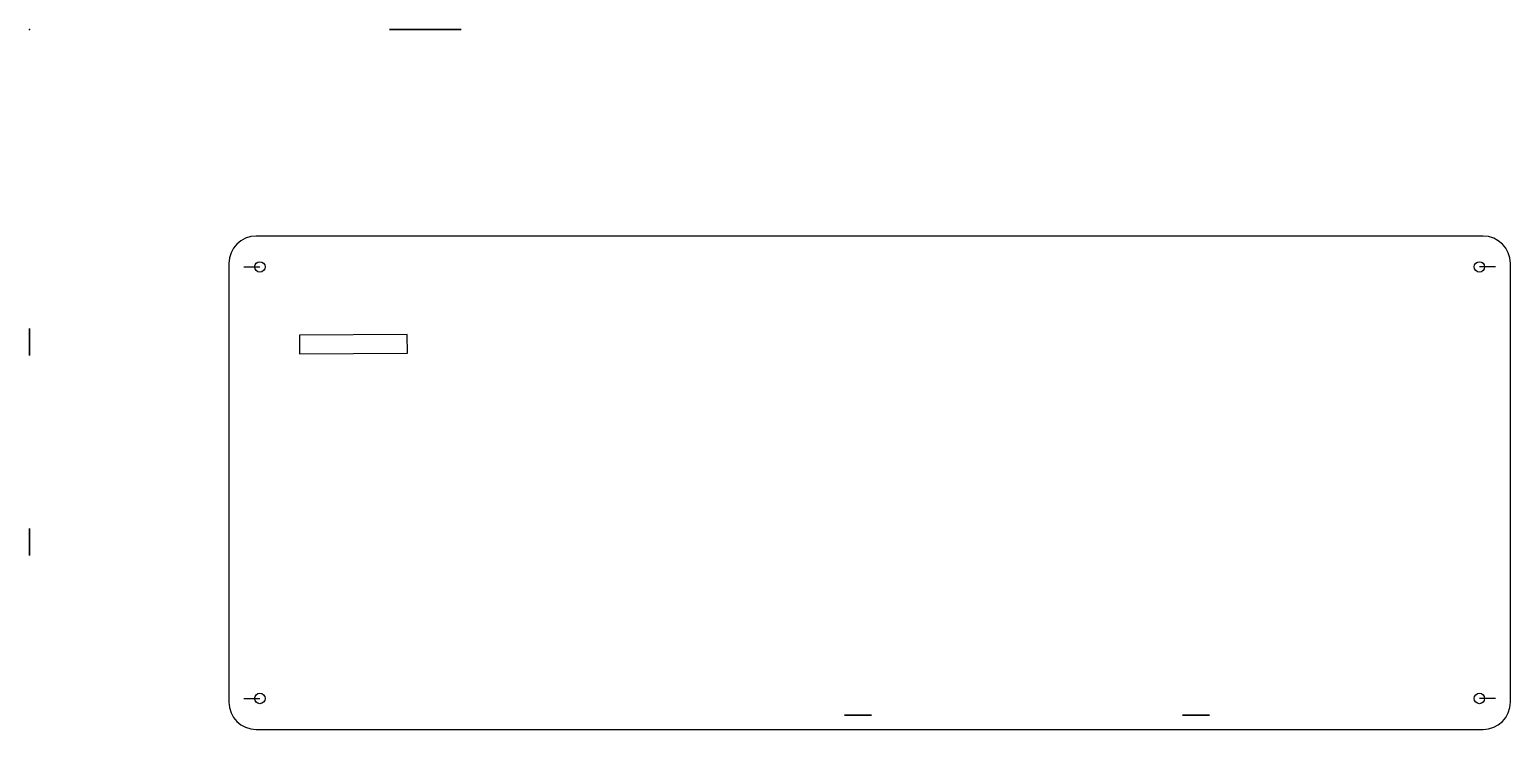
# Model space of a CAD drawing. Header units: millimetres. Extents: x 0 to 412, y -195 to 0.
import ezdxf

# ---------------------------------------------------------------- set-up
doc = ezdxf.new("R2010")
doc.units = ezdxf.units.MM
doc.header["$MEASUREMENT"] = 0
for name, color, linetype in [('keyboard v2_Sketch10', 7, 'Continuous'), ('keyboard v2_Sketch14', 7, 'Continuous'), ('keyboard v2_Sketch15', 7, 'Continuous'), ('keyboard v2_Sketch16', 7, 'Continuous'), ('keyboard v2_Sketch17', 7, 'Continuous'), ('keyboard v2_Sketch18', 7, 'Continuous'), ('keyboard v2_Sketch22', 7, 'Continuous'), ('keyboard v2_Sketch23', 7, 'Continuous'), ('keyboard v2_Sketch24', 7, 'Continuous'), ('keyboard v2_Sketch26', 7, 'Continuous'), ('keyboard v2_Sketch27', 7, 'Continuous'), ('keyboard v2_Sketch29', 7, 'Continuous'), ('keyboard v2_Sketch32', 7, 'Continuous'), ('keyboard v2_Sketch33', 7, 'Continuous'), ('keyboard v2_Sketch34', 7, 'Continuous'), ('keyboard v2_Sketch35', 7, 'Continuous'), ('keyboard v2_Sketch37', 7, 'Continuous'), ('keyboard v2_Sketch38', 7, 'Continuous'), ('keyboard v2_Sketch39', 7, 'Continuous'), ('keyboard v2_Sketch4', 7, 'Continuous')]:
    doc.layers.add(name, color=color, linetype=linetype)

msp = doc.modelspace()

# ---------------------------------------------------------------- linework, layer by layer
at = {"layer": 'keyboard v2_Sketch10'}
msp.add_point((0, 0), dxfattribs=at)
at = {"layer": 'keyboard v2_Sketch14'}
for p, q in [((60.4, -66, 13), (64, -66, 13)), ((406.6, -66, 13), (403, -66, 13)), ((60.4, -186, 13), (64, -186, 13)), ((406.6, -186, 13), (403, -186, 13))]:
    msp.add_line(p, q, dxfattribs=at)
msp.add_point((0, 0, 13), dxfattribs=at)
at = {"layer": 'keyboard v2_Sketch15'}
msp.add_point((0, 0), dxfattribs=at)
at = {"layer": 'keyboard v2_Sketch16'}
msp.add_point((0, 0, 11.4), dxfattribs=at)
at = {"layer": 'keyboard v2_Sketch17'}
msp.add_point((0, 0), dxfattribs=at)
at = {"layer": 'keyboard v2_Sketch18'}
msp.add_point((0, 0), dxfattribs=at)
at = {"layer": 'keyboard v2_Sketch22'}
msp.add_point((0, 0), dxfattribs=at)
at = {"layer": 'keyboard v2_Sketch23'}
for p, q in [((0, -90.6, 8), (0, -83.1, 8)), ((0, -83.1, 8), (0, -83.1, 1.5)), ((0, -83.1, 1.5), (0, -90.6, 1.5)), ((0, -90.6, 8), (0, -83.1, 1.5)), ((0, -90.6, 1.5), (0, -83.1, 8)), ((0, -90.6, 1.5), (0, -90.6, 8)), ((0, -146.2, 1.5), (0, -138.7, 1.5)), ((0, -138.7, 8), (0, -146.2, 1.5)), ((0, -138.7, 1.5), (0, -146.2, 8)), ((0, -146.2, 8), (0, -138.7, 8))]:
    msp.add_line(p, q, dxfattribs=at)
at = {"layer": 'keyboard v2_Sketch23', "extrusion": (1, 0, 0)}
for centre in [(-86.85, 4.75), (-142.45, 4.75)]:
    msp.add_circle(centre, 1.6, dxfattribs=at)
at = {"layer": 'keyboard v2_Sketch23'}
msp.add_point((0, 0), dxfattribs=at)
at = {"layer": 'keyboard v2_Sketch24'}
for p, q in [((0, -146.23), (0, -138.78, 8)), ((0, -138.78), (0, -146.23)), ((0, -138.78, 8), (0, -146.23, 8)), ((0, -146.23, 8), (0, -138.78))]:
    msp.add_line(p, q, dxfattribs=at)
msp.add_point((0, 0), dxfattribs=at)
at = {"layer": 'keyboard v2_Sketch26'}
msp.add_point((0, 0), dxfattribs=at)
at = {"layer": 'keyboard v2_Sketch27'}
for p, q in [((234, -190.6, 1.5), (226.5, -190.6, 8)), ((226.5, -190.6, 1.5), (234, -190.6, 8)), ((226.5, -190.6, 8), (226.5, -190.6, 1.5)), ((234, -190.6, 8), (234, -190.6, 1.5)), ((328, -190.6, 8), (320.5, -190.6, 1.5)), ((320.5, -190.6, 1.5), (320.5, -190.6, 8)), ((320.5, -190.6, 8), (328, -190.6, 1.5)), ((328, -190.6, 1.5), (328, -190.6, 8))]:
    msp.add_line(p, q, dxfattribs=at)
at = {"layer": 'keyboard v2_Sketch27', "extrusion": (0, 1, 0)}
for centre in [(-230.25, 4.75, -190.6), (-324.25, 4.75, -190.6)]:
    msp.add_circle(centre, 1.6, dxfattribs=at)
at = {"layer": 'keyboard v2_Sketch27'}
msp.add_point((0, 0), dxfattribs=at)
at = {"layer": 'keyboard v2_Sketch29'}
msp.add_point((0, 0), dxfattribs=at)
at = {"layer": 'keyboard v2_Sketch32'}
for p, q in [((404, -57.4, 1.5), (63, -57.4, 1.5)), ((55.4, -65, 1.5), (55.4, -187, 1.5)), ((411.6, -187, 1.5), (411.6, -65, 1.5)), ((407.5, -66, 1.5), (403, -66, 1.5)), ((407.5, -186, 1.5), (403, -186, 1.5)), ((63, -194.6, 1.5), (404, -194.6, 1.5))]:
    msp.add_line(p, q, dxfattribs=at)
for centre, start, end in [((63, -65, 1.5), 90, 180), ((404, -65, 1.5), 0, 90), ((63, -187, 1.5), 180, 270), ((404, -187, 1.5), 270, 0)]:
    msp.add_arc(centre, 7.6, start, end, dxfattribs=at)
msp.add_point((0, 0, 1.5), dxfattribs=at)
at = {"layer": 'keyboard v2_Sketch33'}
for p, q in [((404, -57.4, 1.5), (63, -57.4, 1.5)), ((55.4, -65, 1.5), (55.4, -187, 1.5)), ((411.6, -187, 1.5), (411.6, -65, 1.5)), ((59.5, -186, 1.5), (64, -186, 1.5)), ((63, -194.6, 1.5), (404, -194.6, 1.5))]:
    msp.add_line(p, q, dxfattribs=at)
for centre in [(403, -66, 1.5), (403, -186, 1.5)]:
    msp.add_circle(centre, 1.45, dxfattribs=at)
for centre, start, end in [((63, -65, 1.5), 90, 180), ((404, -65, 1.5), 0, 90), ((63, -187, 1.5), 180, 270), ((404, -187, 1.5), 270, 0)]:
    msp.add_arc(centre, 7.6, start, end, dxfattribs=at)
msp.add_point((0, 0, 1.5), dxfattribs=at)
at = {"layer": 'keyboard v2_Sketch34'}
msp.add_line((59.5, -66), (64, -66), dxfattribs=at)
msp.add_point((0, 0), dxfattribs=at)
at = {"layer": 'keyboard v2_Sketch35'}
for p, q in [((404, -57.4, 1.5), (63, -57.4, 1.5)), ((55.4, -65, 1.5), (55.4, -187, 1.5)), ((411.6, -187, 1.5), (411.6, -65, 1.5)), ((407.5, -186, 1.5), (403, -186, 1.5)), ((63, -194.6, 1.5), (404, -194.6, 1.5))]:
    msp.add_line(p, q, dxfattribs=at)
for centre in [(403, -66, 1.5), (64, -186, 1.5), (403, -186, 1.5)]:
    msp.add_circle(centre, 1.45, dxfattribs=at)
for centre, start, end in [((63, -65, 1.5), 90, 180), ((404, -65, 1.5), 0, 90), ((63, -187, 1.5), 180, 270), ((404, -187, 1.5), 270, 0)]:
    msp.add_arc(centre, 7.6, start, end, dxfattribs=at)
msp.add_point((0, 0, 1.5), dxfattribs=at)
at = {"layer": 'keyboard v2_Sketch37'}
msp.add_line((59.5, -66), (64, -66), dxfattribs=at)
msp.add_point((0, 0), dxfattribs=at)
at = {"layer": 'keyboard v2_Sketch38'}
for p, q in [((404, -57.4, 1.5), (63, -57.4, 1.5)), ((55.4, -65, 1.5), (55.4, -187, 1.5)), ((411.6, -187, 1.5), (411.6, -65, 1.5)), ((104.97, -84.83, 1.5), (75, -85, 1.5)), ((75, -85, 1.5), (75.03, -90.17, 1.5)), ((105, -90, 1.5), (104.97, -84.83, 1.5)), ((75.03, -90.17, 1.5), (105, -90, 1.5)), ((63, -194.6, 1.5), (404, -194.6, 1.5))]:
    msp.add_line(p, q, dxfattribs=at)
for centre in [(64, -66, 1.5), (403, -66, 1.5), (64, -186, 1.5), (403, -186, 1.5)]:
    msp.add_circle(centre, 1.45, dxfattribs=at)
for centre, start, end in [((63, -65, 1.5), 90, 180), ((404, -65, 1.5), 0, 90), ((63, -187, 1.5), 180, 270), ((404, -187, 1.5), 270, 0)]:
    msp.add_arc(centre, 7.6, start, end, dxfattribs=at)
msp.add_point((0, 0, 1.5), dxfattribs=at)
at = {"layer": 'keyboard v2_Sketch39'}
for p, q in [((100, 0, 12), (120, 0, 12)), ((120, 0, 7), (100, 0, 7)), ((100, 0, 7), (100, 0, 12)), ((120, 0, 12), (120, 0, 7))]:
    msp.add_line(p, q, dxfattribs=at)
msp.add_point((0, 0), dxfattribs=at)
at = {"layer": 'keyboard v2_Sketch4'}
msp.add_point((0, 0), dxfattribs=at)

doc.saveas('drawing.dxf')
